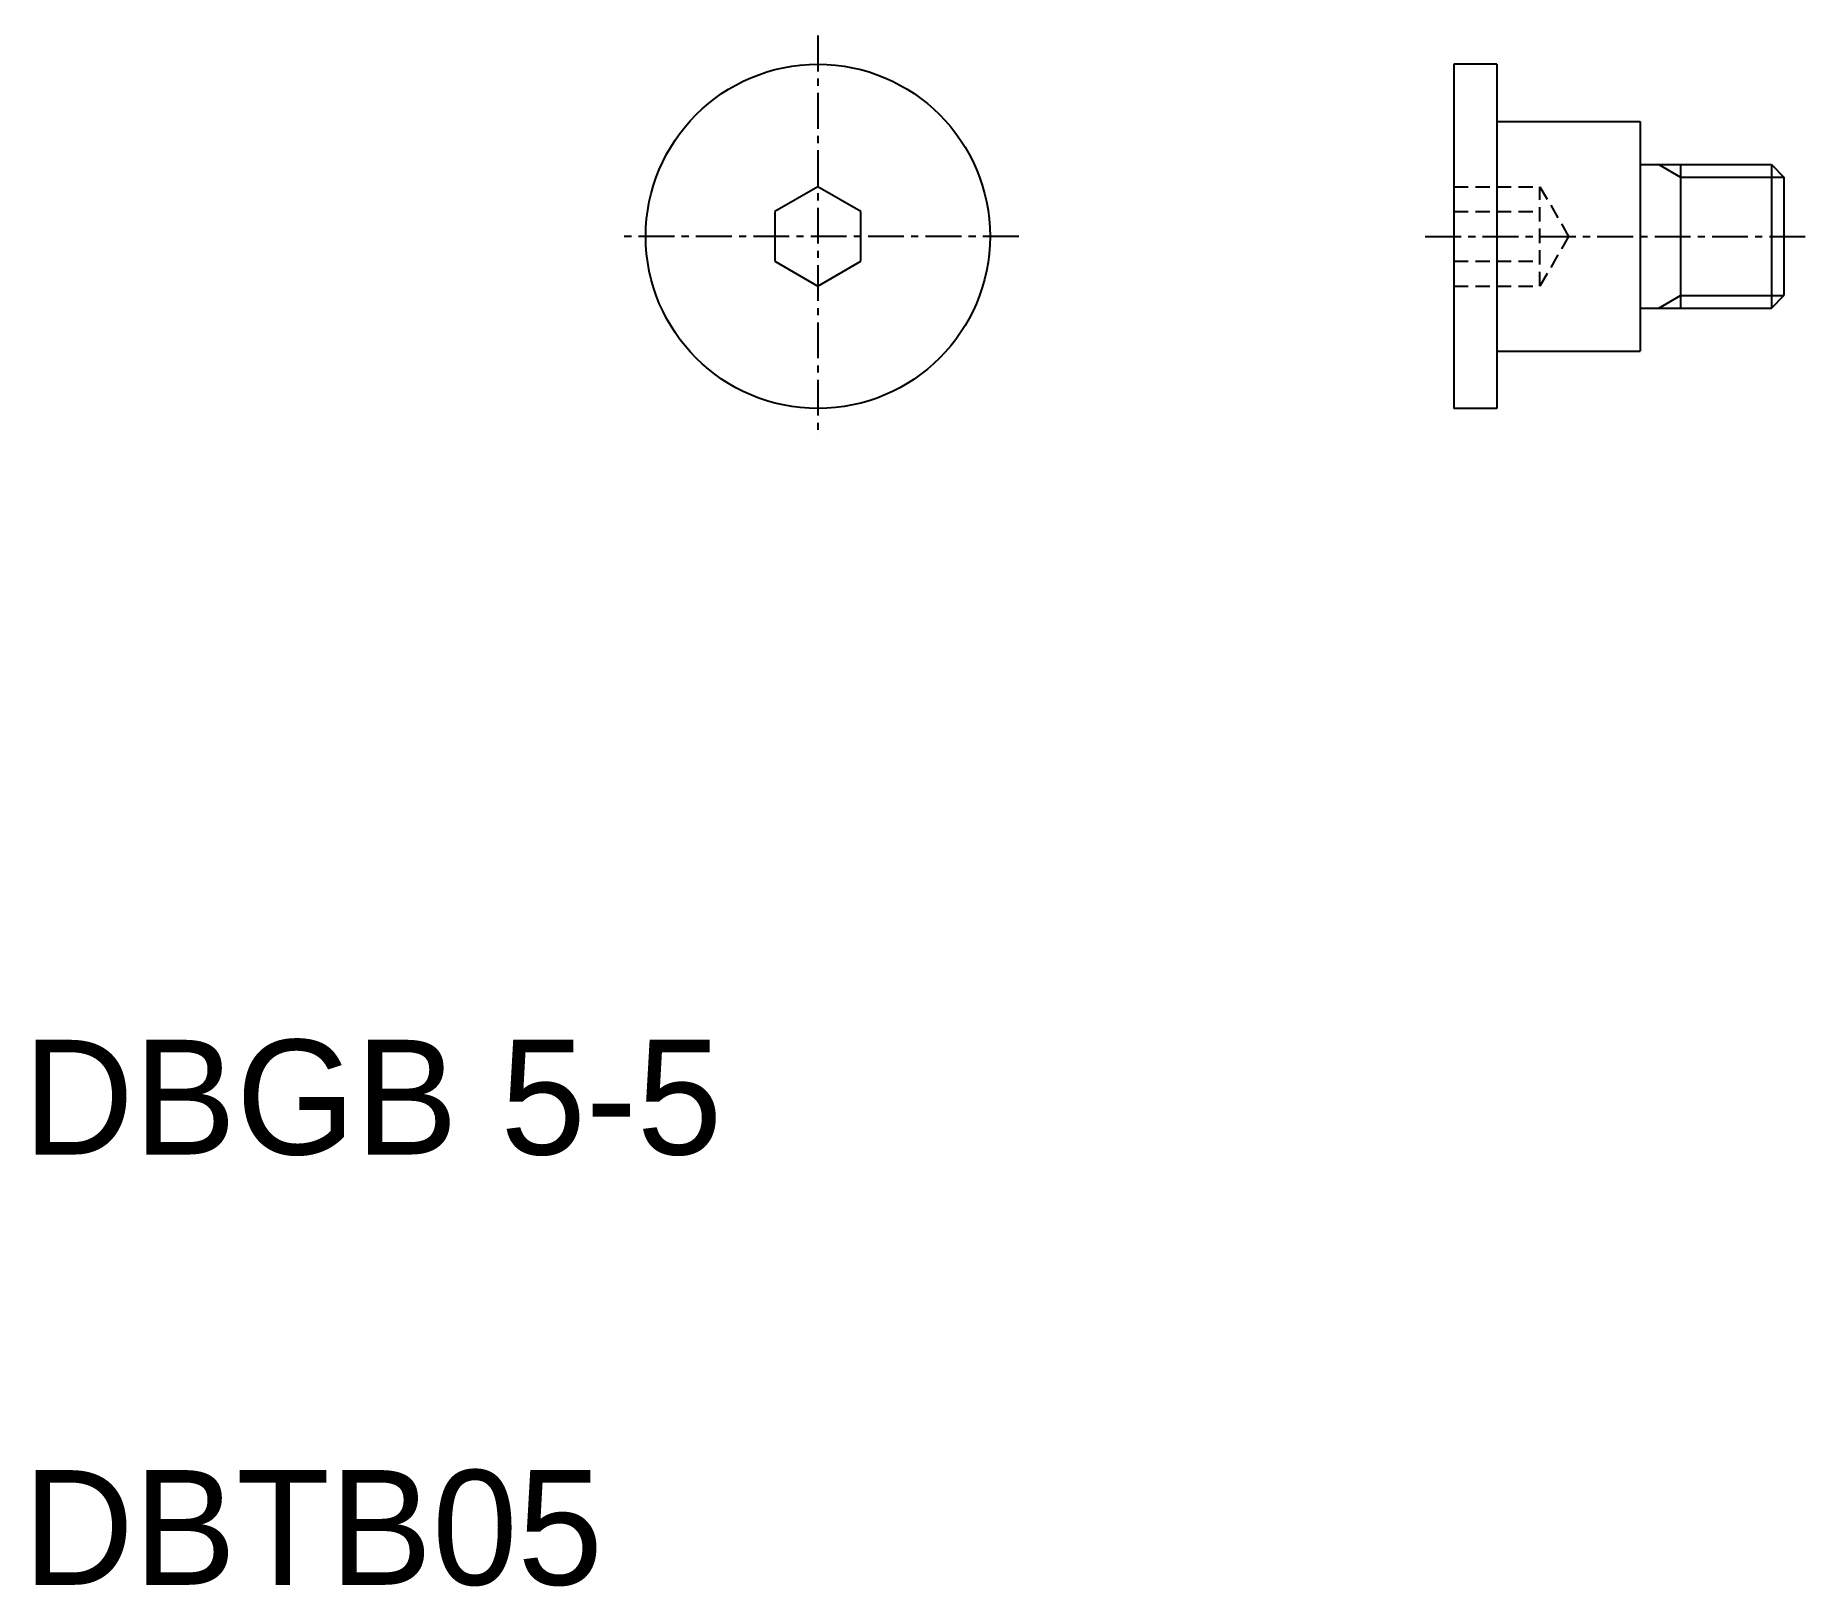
# Model space of a CAD drawing. Extents: x 10.4 to 72.4, y 9.9 to 64.
import ezdxf

# ---------------------------------------------------------------- set-up
doc = ezdxf.new("R2010")
doc.units = 0
doc.linetypes.add('CENTER', pattern=[2, 1.25, -0.25, 0.25, -0.25])
doc.linetypes.add('DASHED', pattern=[0.75, 0.5, -0.25])
doc.layers.get('0').update_dxf_attribs({"linetype": 'CONTINUOUS'})
doc.layers.add('CENTER', color=1, linetype='CENTER')

msp = doc.modelspace()

# ---------------------------------------------------------------- linework, layer by layer
at = {"color": 7, "linetype": 'CONTINUOUS'}
for p, q in [((59.878, 63.007), (59.878, 51.007)), ((61.378, 63.007), (59.878, 63.007)), ((61.378, 63.007), (61.378, 51.007)), ((61.378, 61.007), (66.378, 61.007)), ((66.378, 61.007), (66.378, 53.007)), ((66.378, 59.507), (70.945, 59.507)), ((67.778, 59.507), (67.778, 54.507)), ((70.945, 59.507), (70.945, 54.507)), ((70.945, 59.507), (71.378, 59.074)), ((71.378, 59.074), (71.378, 54.94)), ((37.71, 58.739), (36.21, 57.873)), ((39.21, 57.873), (37.71, 58.739)), ((36.21, 57.873), (36.21, 56.141)), ((39.21, 56.141), (39.21, 57.873)), ((36.21, 56.141), (37.71, 55.275)), ((37.71, 55.275), (39.21, 56.141)), ((66.378, 54.507), (70.945, 54.507)), ((70.945, 54.507), (71.378, 54.94)), ((61.378, 53.007), (66.378, 53.007)), ((61.378, 51.007), (59.878, 51.007))]:
    msp.add_line(p, q, dxfattribs=at)
at = {"color": 3, "linetype": 'CONTINUOUS'}
for p, q in [((67.028, 59.507), (67.778, 59.074)), ((67.778, 59.074), (71.378, 59.074)), ((67.028, 54.507), (67.778, 54.94)), ((67.778, 54.94), (71.378, 54.94))]:
    msp.add_line(p, q, dxfattribs=at)
at = {"color": 3, "linetype": 'DASHED'}
for p, q in [((59.878, 58.739), (62.878, 58.739)), ((62.878, 55.275), (62.878, 58.739)), ((62.878, 58.739), (63.878, 57.007)), ((59.878, 57.873), (62.878, 57.873)), ((63.878, 57.007), (62.878, 55.275)), ((59.878, 56.141), (62.878, 56.141)), ((59.878, 55.275), (62.878, 55.275))]:
    msp.add_line(p, q, dxfattribs=at)
at = {"color": 7, "linetype": 'CONTINUOUS'}
msp.add_circle((37.71, 57.007), 6, dxfattribs=at)
at = {"layer": 'CENTER', "color": 1, "linetype": 'CENTER'}
for p, q in [((37.71, 64.007), (37.71, 50.007)), ((44.71, 57.007), (30.71, 57.007)), ((58.878, 57.007), (72.378, 57.007))]:
    msp.add_line(p, q, dxfattribs=at)

# ---------------------------------------------------------------- texts
at = {"color": 7, "linetype": 'CONTINUOUS'}
for s, p in [('DBGB 5-5', (10, 25)), ('DBTB05', (10, 10))]:
    msp.add_text(s, height=4, dxfattribs=at).set_placement(p)

doc.saveas('drawing.dxf')
